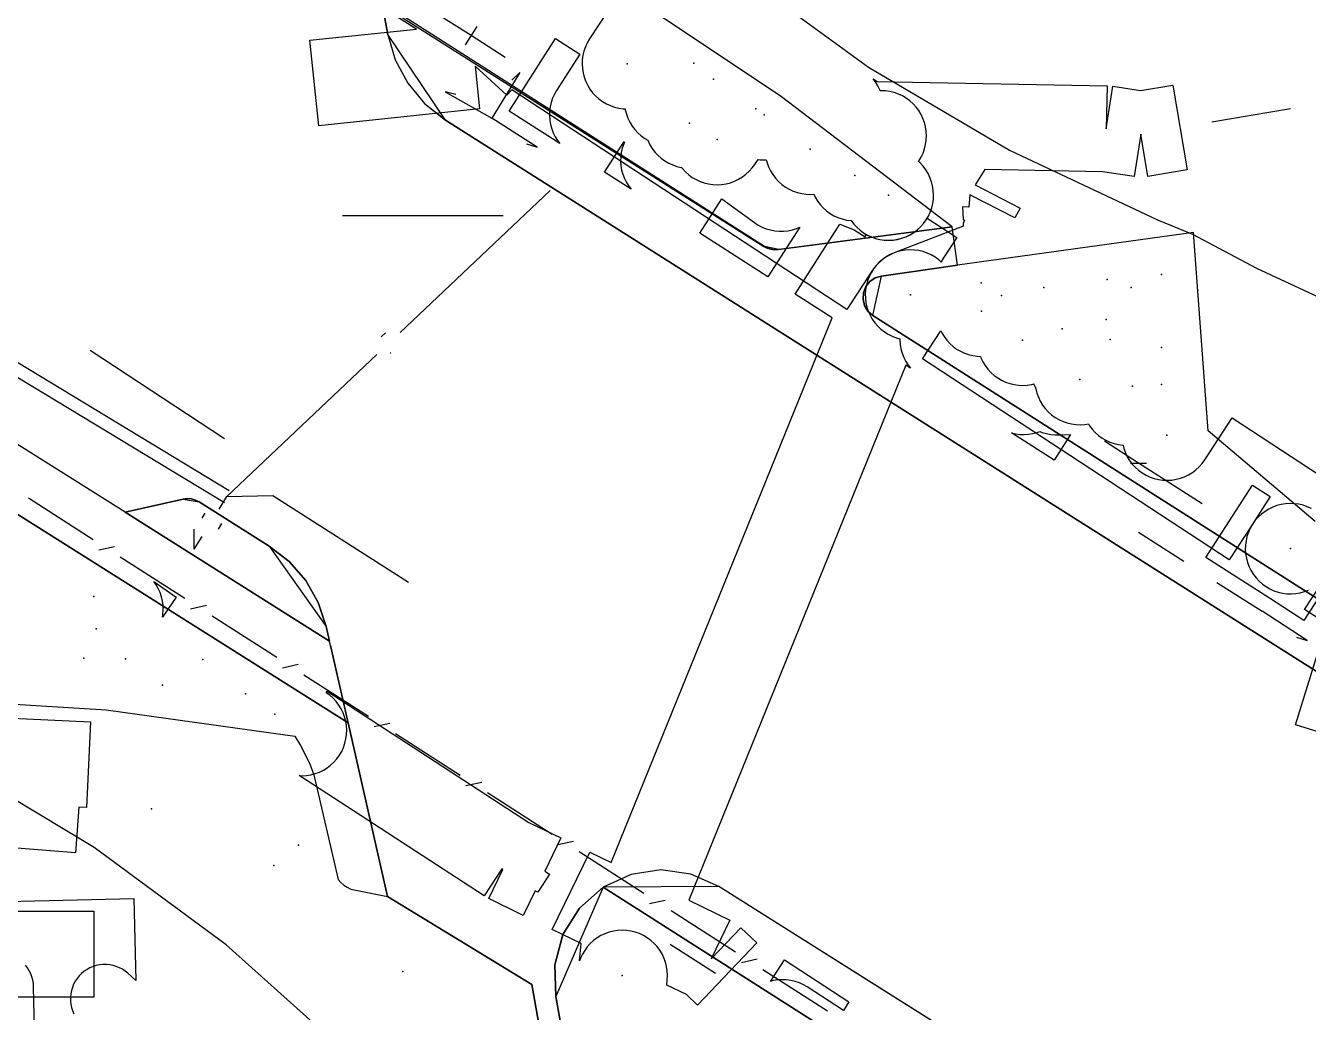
# Model space of a CAD drawing. Header units: metres. Extents: x -3782 to -2031, y 18790 to 19846.
# Drawn here: x -2628.5 to -2568.8, y 19726.2 to 19772.1 of the extents above; entities that cross this region are included whole.
import ezdxf

# ---------------------------------------------------------------- set-up
doc = ezdxf.new("R2010")
doc.units = ezdxf.units.M
for name, color, linetype in [('BENCH', 7, 'Continuous'), ('BOUNDARY', 7, 'Continuous'), ('CURB', 7, 'Continuous'), ('ELECTR_CABLE', 7, 'Continuous'), ('ELECTR_CABLE_COMM', 7, 'Continuous'), ('GAS', 7, 'Continuous'), ('GRASS', 7, 'Continuous'), ('GROUND', 7, 'Continuous'), ('HEAT', 7, 'Continuous'), ('LOUNGER', 7, 'Continuous'), ('OVERHEAD_POWER_LINE', 7, 'Continuous'), ('ROAD', 7, 'Continuous'), ('SEWER', 7, 'Continuous'), ('SIDEWALK_PATH', 7, 'Continuous'), ('TRASH_BIN', 7, 'Continuous'), ('TREE', 7, 'Continuous')]:
    doc.layers.add(name, color=color, linetype=linetype)

msp = doc.modelspace()

# ---------------------------------------------------------------- linework, layer by layer
at = {"layer": 'BENCH'}
for p in [(-2583.073, 19759.523), (-2625.293, 19745.524), (-2615.772, 19733.963), (-2610.928, 19728.081)]:
    msp.add_point(p, dxfattribs=at)
at = {"layer": 'BOUNDARY'}
for points in [[(-2595.408, 19774.621), (-2589.257, 19770.145), (-2582.709, 19766.274), (-2575.823, 19763.043), (-2574.182, 19762.366), (-2571.207, 19760.789), (-2563.742, 19757.312)], [(-2568.474, 19700.38), (-2576.544, 19702.815), (-2584.826, 19704.387), (-2590.731, 19704.873), (-2590.729, 19704.902), (-2594.77, 19705.227), (-2596.196, 19705.489), (-2597.518, 19705.872), (-2597.622, 19705.913), (-2600.356, 19707.301), (-2601.024, 19708.267), (-2603.685, 19712.565), (-2608.297, 19718.634), (-2613.465, 19724.237), (-2619.143, 19729.322), (-2625.279, 19733.844), (-2631.818, 19737.762), (-2638.7, 19741.039), (-2645.863, 19743.646), (-2653.241, 19745.56), (-2660.768, 19746.763), (-2668.375, 19747.245)]]:
    msp.add_lwpolyline(points, dxfattribs=at)
at = {"layer": 'CURB'}
for points in [[(-2585.371, 19762.712), (-2593.433, 19761.657), (-2594.1, 19761.805), (-2611.901, 19773.144)], [(-2608.936, 19767.681), (-2611.628, 19771.664), (-2611.901, 19773.144)], [(-2549.724, 19730.209), (-2608.936, 19767.681)], [(-2545.698, 19730.973), (-2589.056, 19758.592), (-2588.659, 19760.426), (-2585.123, 19760.926)], [(-2623.846, 19749.435), (-2634.845, 19756.364)], [(-2613.473, 19739.649), (-2638.809, 19755.611)], [(-2623.846, 19749.435), (-2621.147, 19750.048), (-2620.393, 19749.918), (-2617.14, 19747.869), (-2614.487, 19744.119), (-2614.333, 19743.441)], [(-2614.333, 19743.441), (-2623.846, 19749.435)], [(-2614.287, 19743.24), (-2613.423, 19739.429)], [(-2613.473, 19739.649), (-2611.642, 19731.575)], [(-2601.604, 19732), (-2603.81, 19726.919), (-2601.893, 19716.235)], [(-2596.223, 19732.032), (-2601.604, 19732)], [(-2566.855, 19706.202), (-2568.436, 19710.196), (-2569.613, 19711.622), (-2571.418, 19712.771), (-2572.8, 19712.463), (-2575.346, 19708.444), (-2582.948, 19713.263), (-2580.388, 19717.303), (-2580.696, 19718.681), (-2601.604, 19732)], [(-2587.713, 19726.671), (-2596.223, 19732.032)], [(-2564.022, 19711.746), (-2587.713, 19726.671)]]:
    msp.add_lwpolyline(points, dxfattribs=at)
at = {"layer": 'ELECTR_CABLE'}
for points in [[(-2607.753, 19771.606), (-2621.265, 19780.1)], [(-2607.486, 19772.03), (-2608.019, 19771.183)], [(-2606.166, 19770.59), (-2607.753, 19771.606)], [(-2569.634, 19768.205), (-2573.289, 19767.586)], [(-2576.703, 19751.721), (-2578.289, 19752.737)], [(-2577.078, 19751.728), (-2576.328, 19751.714)], [(-2573.746, 19749.827), (-2576.703, 19751.721)], [(-2568.049, 19745.897), (-2569.013, 19744.409), (-2570.609, 19745.443), (-2573.561, 19747.334), (-2571.404, 19750.703), (-2570.573, 19750.171), (-2571.401, 19748.879), (-2571.504, 19748.7), (-2571.588, 19748.512), (-2571.654, 19748.316), (-2571.7, 19748.116), (-2571.726, 19747.911), (-2571.732, 19747.705), (-2571.718, 19747.5), (-2571.684, 19747.296), (-2571.63, 19747.097), (-2571.557, 19746.905), (-2571.465, 19746.72), (-2571.356, 19746.546), (-2571.23, 19746.382), (-2571.089, 19746.232), (-2570.933, 19746.097), (-2570.766, 19745.978), (-2570.587, 19745.875), (-2570.399, 19745.79), (-2570.204, 19745.725), (-2570.003, 19745.679), (-2569.798, 19745.652), (-2569.592, 19745.646), (-2569.387, 19745.66), (-2569.183, 19745.694), (-2568.985, 19745.748), (-2568.792, 19745.822)]]:
    msp.add_lwpolyline(points, dxfattribs=at)
for points in [[(-2602.693, 19770.741), (-2603.771, 19769.057), (-2603.874, 19768.878), (-2603.958, 19768.69), (-2604.024, 19768.495), (-2604.07, 19768.294), (-2604.096, 19768.089), (-2604.103, 19767.883), (-2604.088, 19767.678), (-2604.054, 19767.474), (-2604, 19767.276), (-2603.927, 19767.083), (-2603.835, 19766.898), (-2603.726, 19766.724), (-2603.618, 19766.584), (-2605.982, 19768.097), (-2603.825, 19771.466)], [(-2602.626, 19729.382), (-2603.971, 19730.036), (-2602.222, 19733.633), (-2601.226, 19733.149), (-2590.953, 19758.473), (-2592.675, 19759.575), (-2590.588, 19762.835), (-2589.935, 19762.57), (-2589.424, 19762.243), (-2589.382, 19762.346), (-2589.125, 19762.242), (-2588.931, 19762.174), (-2588.73, 19762.125), (-2588.526, 19762.096), (-2588.32, 19762.088), (-2588.115, 19762.099), (-2587.911, 19762.131), (-2587.711, 19762.183), (-2587.518, 19762.254), (-2587.332, 19762.343), (-2587.156, 19762.45), (-2586.992, 19762.574), (-2586.84, 19762.714), (-2586.703, 19762.868), (-2586.581, 19763.034), (-2586.477, 19763.212), (-2586.39, 19763.398), (-2586.322, 19763.593), (-2586.273, 19763.793), (-2586.245, 19763.997), (-2586.236, 19764.203), (-2586.248, 19764.409), (-2586.279, 19764.613), (-2586.331, 19764.812), (-2586.402, 19765.006), (-2586.491, 19765.191), (-2586.598, 19765.367), (-2586.722, 19765.532), (-2586.862, 19765.684), (-2586.938, 19765.751), (-2586.917, 19765.783), (-2586.811, 19765.96), (-2586.724, 19766.146), (-2586.655, 19766.34), (-2586.605, 19766.541), (-2586.576, 19766.744), (-2586.566, 19766.95), (-2586.577, 19767.156), (-2586.608, 19767.36), (-2586.658, 19767.56), (-2586.728, 19767.754), (-2586.817, 19767.94), (-2586.923, 19768.116), (-2587.046, 19768.281), (-2587.185, 19768.434), (-2587.338, 19768.572), (-2587.504, 19768.694), (-2587.681, 19768.799), (-2587.868, 19768.887), (-2588.062, 19768.956), (-2588.262, 19769.005), (-2588.466, 19769.035), (-2588.672, 19769.044), (-2588.721, 19769.042), (-2588.738, 19769.089), (-2588.826, 19769.275), (-2588.933, 19769.451), (-2589.038, 19769.592), (-2588.866, 19769.478), (-2578.16, 19769.273), (-2578.198, 19767.273), (-2577.893, 19769.25), (-2576.611, 19769.052), (-2575.102, 19769.307), (-2574.434, 19765.363), (-2576.262, 19765.054), (-2576.596, 19767.026), (-2576.901, 19765.049), (-2578.371, 19765.276), (-2583.842, 19765.381), (-2584.306, 19764.661), (-2582.212, 19763.588), (-2582.447, 19763.131), (-2584.543, 19764.205), (-2584.587, 19763.621), (-2584.886, 19763.643), (-2584.862, 19763.048), (-2584.792, 19763.019), (-2584.855, 19762.865), (-2584.85, 19762.739), (-2584.886, 19762.727), (-2588.067, 19761.503), (-2588.255, 19761.419), (-2588.434, 19761.318), (-2588.603, 19761.199), (-2588.759, 19761.065), (-2588.901, 19760.915), (-2589.028, 19760.753), (-2589.138, 19760.579), (-2589.231, 19760.395), (-2589.305, 19760.203), (-2589.361, 19760.004), (-2589.396, 19759.801), (-2589.411, 19759.596), (-2589.406, 19759.39), (-2589.381, 19759.185), (-2589.336, 19758.984), (-2589.272, 19758.788), (-2589.188, 19758.6), (-2589.087, 19758.42), (-2588.968, 19758.252), (-2588.834, 19758.096), (-2588.684, 19757.953), (-2588.522, 19757.827), (-2588.348, 19757.716), (-2588.164, 19757.623), (-2587.972, 19757.549), (-2587.798, 19757.501), (-2587.799, 19757.442), (-2587.785, 19757.237), (-2587.751, 19757.033), (-2587.697, 19756.834), (-2587.624, 19756.642), (-2587.532, 19756.457), (-2587.423, 19756.283), (-2587.314, 19756.142), (-2587.527, 19756.278), (-2597.621, 19731.396), (-2595.705, 19730.465), (-2596.579, 19728.666), (-2595.201, 19730.116), (-2594.464, 19729.415), (-2597.22, 19726.516), (-2597.733, 19727.003), (-2598.65, 19727.449), (-2598.625, 19727.7), (-2598.616, 19727.906), (-2598.626, 19728.112), (-2598.657, 19728.316), (-2598.708, 19728.515), (-2598.778, 19728.709), (-2598.866, 19728.895), (-2598.973, 19729.072), (-2599.096, 19729.237), (-2599.235, 19729.389), (-2599.388, 19729.527), (-2599.553, 19729.65), (-2599.73, 19729.755), (-2599.917, 19729.843), (-2600.111, 19729.912), (-2600.311, 19729.961), (-2600.515, 19729.991), (-2600.721, 19730.001), (-2600.927, 19729.99), (-2601.131, 19729.959), (-2601.33, 19729.909), (-2601.524, 19729.839), (-2601.71, 19729.75), (-2601.887, 19729.644), (-2602.052, 19729.521), (-2602.204, 19729.382), (-2602.342, 19729.229), (-2602.465, 19729.063), (-2602.57, 19728.886), (-2602.658, 19728.7), (-2602.703, 19728.573)], [(-2601.546, 19765.257), (-2600.63, 19766.686), (-2600.611, 19766.656), (-2600.649, 19766.57), (-2600.715, 19766.375), (-2600.761, 19766.174), (-2600.787, 19765.97), (-2600.793, 19765.764), (-2600.779, 19765.558), (-2600.745, 19765.355), (-2600.691, 19765.156), (-2600.618, 19764.963), (-2600.526, 19764.779), (-2600.417, 19764.604), (-2600.309, 19764.465)], [(-2593.938, 19760.384), (-2597.111, 19762.416), (-2596.088, 19764.013), (-2594.569, 19762.909), (-2594.396, 19762.797), (-2594.214, 19762.701), (-2594.023, 19762.624), (-2593.825, 19762.566), (-2593.622, 19762.528), (-2593.417, 19762.51), (-2593.211, 19762.512), (-2593.006, 19762.534), (-2592.804, 19762.576), (-2592.608, 19762.638), (-2592.452, 19762.705)], [(-2580.631, 19751.862), (-2582.603, 19753.125), (-2582.43, 19753.085), (-2582.226, 19753.059), (-2582.02, 19753.053), (-2581.814, 19753.067), (-2581.611, 19753.101), (-2581.412, 19753.155), (-2581.291, 19753.201), (-2581.179, 19753.154), (-2580.981, 19753.094), (-2580.779, 19753.054), (-2580.574, 19753.034), (-2580.368, 19753.034), (-2579.864, 19753.059)], [(-2621.463, 19745.486), (-2622.108, 19744.561), (-2622.086, 19744.689), (-2622.072, 19744.895), (-2622.078, 19745.101), (-2622.104, 19745.305), (-2622.15, 19745.506), (-2622.216, 19745.701), (-2622.3, 19745.889), (-2622.402, 19746.068), (-2622.505, 19746.212)], [(-2614.443, 19741.115), (-2605.066, 19735.016), (-2603.571, 19734.289), (-2604.322, 19732.743), (-2604.103, 19732.6), (-2604.648, 19731.762), (-2604.763, 19731.837), (-2605.32, 19730.692), (-2606.927, 19731.473), (-2606.273, 19732.819), (-2606.325, 19732.853), (-2607.143, 19731.595), (-2615.745, 19737.19), (-2615.609, 19737.185), (-2615.403, 19737.198), (-2615.2, 19737.23), (-2615, 19737.283), (-2614.807, 19737.354), (-2614.622, 19737.445), (-2614.446, 19737.552), (-2614.282, 19737.677), (-2614.131, 19737.817), (-2613.995, 19737.972), (-2613.874, 19738.139), (-2613.77, 19738.317), (-2613.684, 19738.504), (-2613.617, 19738.699), (-2613.569, 19738.899), (-2613.541, 19739.103), (-2613.533, 19739.309), (-2613.546, 19739.515), (-2613.578, 19739.718), (-2613.631, 19739.918), (-2613.703, 19740.111), (-2613.793, 19740.296), (-2613.901, 19740.472), (-2614.025, 19740.636), (-2614.166, 19740.787), (-2614.32, 19740.924), (-2614.487, 19741.044), (-2614.488, 19741.045)], [(-2593.172, 19728.617), (-2590.174, 19726.671), (-2590.432, 19726.272), (-2592.11, 19727.361), (-2592.288, 19727.465), (-2592.476, 19727.551), (-2592.671, 19727.618), (-2592.871, 19727.665), (-2593.075, 19727.692), (-2593.281, 19727.7), (-2593.487, 19727.687), (-2593.69, 19727.654), (-2593.819, 19727.62)]]:
    msp.add_lwpolyline(points, close=True, dxfattribs=at)
at = {"layer": 'ELECTR_CABLE_COMM'}
for points in [[(-2628.339, 19750.107), (-2625.331, 19748.177)], [(-2625.066, 19747.692), (-2624.334, 19747.851)], [(-2624.069, 19747.366), (-2621.061, 19745.436)], [(-2620.796, 19744.951), (-2620.064, 19745.11)], [(-2619.799, 19744.625), (-2616.791, 19742.695)], [(-2616.526, 19742.21), (-2615.794, 19742.369)], [(-2615.529, 19741.884), (-2612.521, 19739.954)], [(-2612.256, 19739.469), (-2611.524, 19739.628)], [(-2611.259, 19739.143), (-2608.251, 19737.212)], [(-2607.986, 19736.727), (-2607.254, 19736.887)], [(-2606.989, 19736.402), (-2603.981, 19734.471)], [(-2603.716, 19733.986), (-2602.984, 19734.146)], [(-2602.719, 19733.661), (-2599.712, 19731.73)], [(-2599.447, 19731.245), (-2598.714, 19731.405)], [(-2598.449, 19730.92), (-2595.442, 19728.989)], [(-2595.177, 19728.504), (-2594.444, 19728.664)], [(-2594.179, 19728.179), (-2591.172, 19726.248)]]:
    msp.add_lwpolyline(points, dxfattribs=at)
at = {"layer": 'GAS'}
for points in [[(-2632.09, 19739.999), (-2625.46, 19739.696), (-2625.642, 19735.701), (-2625.991, 19735.716), (-2626.159, 19733.606), (-2632.772, 19734.132)], [(-2632.478, 19730.89), (-2625.306, 19730.89), (-2625.306, 19726.89), (-2633.129, 19726.89)]]:
    msp.add_lwpolyline(points, dxfattribs=at)
at = {"layer": 'GRASS'}
for points in [[(-2593.376, 19768.812), (-2610.54, 19780.25), (-2610.84, 19782.027), (-2612.465, 19781.728), (-2612.833, 19781.58), (-2613.107, 19781.312), (-2613.26, 19780.96), (-2613.267, 19780.563), (-2611.881, 19773.036), (-2594.126, 19761.8), (-2593.972, 19761.72), (-2593.807, 19761.668), (-2593.636, 19761.646), (-2593.462, 19761.653), (-2585.371, 19762.712)], [(-2620.393, 19749.918), (-2620.569, 19750.006), (-2620.757, 19750.058), (-2620.952, 19750.072), (-2621.147, 19750.048), (-2623.846, 19749.435), (-2614.333, 19743.441), (-2614.487, 19744.119), (-2614.86, 19745.241), (-2615.44, 19746.258), (-2616.207, 19747.144), (-2617.14, 19747.869)]]:
    msp.add_lwpolyline(points, close=True, dxfattribs=at)
for points in [[(-2568.484, 19749.014), (-2573.466, 19753.228), (-2574.143, 19762.45), (-2585.123, 19760.926), (-2588.659, 19760.426), (-2588.952, 19760.337), (-2589.2, 19760.168), (-2589.386, 19759.933), (-2589.496, 19759.647), (-2589.515, 19759.342), (-2589.442, 19759.051), (-2589.286, 19758.795), (-2589.056, 19758.592), (-2545.698, 19730.973)], [(-2634.755, 19740.866), (-2624.731, 19740.245), (-2615.944, 19739.019), (-2615.682, 19738.591), (-2615.448, 19738.148), (-2615.243, 19737.69), (-2615.069, 19737.22), (-2613.936, 19732.359), (-2613.808, 19732.222), (-2613.664, 19732.101), (-2613.507, 19731.999), (-2613.338, 19731.916), (-2611.642, 19731.575), (-2613.473, 19739.649), (-2638.809, 19755.611)], [(-2580.696, 19718.681), (-2601.604, 19732), (-2602.712, 19731.023), (-2603.475, 19729.793), (-2603.853, 19728.395), (-2603.81, 19726.919), (-2601.893, 19716.235)]]:
    msp.add_lwpolyline(points, dxfattribs=at)
at = {"layer": 'GROUND'}
for points in [[(-2595.408, 19774.621), (-2589.257, 19770.145), (-2582.709, 19766.274), (-2575.823, 19763.043), (-2574.182, 19762.366), (-2571.207, 19760.789), (-2563.742, 19757.312)], [(-2545.698, 19730.973), (-2589.056, 19758.592), (-2589.286, 19758.795), (-2589.442, 19759.051), (-2589.515, 19759.342), (-2589.496, 19759.647), (-2589.386, 19759.933), (-2589.2, 19760.168), (-2588.952, 19760.337), (-2588.659, 19760.426), (-2585.123, 19760.926), (-2585.371, 19762.712), (-2593.433, 19761.657), (-2593.607, 19761.65), (-2593.779, 19761.672), (-2593.945, 19761.725), (-2594.1, 19761.805), (-2611.901, 19773.144)], [(-2638.809, 19755.611), (-2613.473, 19739.649), (-2611.642, 19731.575), (-2607.674, 19729.153), (-2604.925, 19727.474), (-2602.869, 19716.01), (-2600.673, 19708.225), (-2600.47, 19707.466), (-2601.024, 19708.267), (-2603.685, 19712.565), (-2608.297, 19718.634), (-2613.465, 19724.237), (-2619.143, 19729.322), (-2625.279, 19733.844), (-2631.818, 19737.762)], [(-2601.893, 19716.235), (-2603.81, 19726.919), (-2603.853, 19728.395), (-2603.475, 19729.793), (-2602.712, 19731.023), (-2601.604, 19732), (-2580.696, 19718.681)]]:
    msp.add_lwpolyline(points, dxfattribs=at)
msp.add_lwpolyline([(-2614.86, 19745.241), (-2614.487, 19744.119), (-2614.333, 19743.441), (-2623.846, 19749.435), (-2623.846, 19749.435), (-2621.147, 19750.048), (-2620.952, 19750.072), (-2620.757, 19750.058), (-2620.569, 19750.006), (-2620.393, 19749.918), (-2617.14, 19747.869), (-2616.207, 19747.144), (-2615.44, 19746.258)], close=True, dxfattribs=at)
at = {"layer": 'HEAT'}
for points in [[(-2601.339, 19772.823), (-2602.239, 19771.449), (-2602.344, 19771.271), (-2602.43, 19771.084), (-2602.498, 19770.889), (-2602.546, 19770.689), (-2602.575, 19770.485), (-2602.583, 19770.279), (-2602.571, 19770.073), (-2602.539, 19769.87), (-2602.487, 19769.67), (-2602.416, 19769.477), (-2602.326, 19769.291), (-2602.218, 19769.115), (-2602.094, 19768.951), (-2601.954, 19768.8), (-2601.8, 19768.663), (-2601.634, 19768.541), (-2601.456, 19768.437), (-2601.269, 19768.35), (-2601.074, 19768.283), (-2600.874, 19768.235), (-2600.67, 19768.206), (-2600.583, 19768.203), (-2600.576, 19768.156), (-2600.524, 19767.957), (-2600.453, 19767.764), (-2600.363, 19767.578), (-2600.255, 19767.402), (-2600.131, 19767.238), (-2599.991, 19767.086), (-2599.837, 19766.949), (-2599.671, 19766.828), (-2599.527, 19766.744), (-2599.517, 19766.716), (-2599.427, 19766.53), (-2599.319, 19766.354), (-2599.195, 19766.19), (-2599.055, 19766.039), (-2598.901, 19765.902), (-2598.735, 19765.78), (-2598.557, 19765.676), (-2598.37, 19765.589), (-2598.175, 19765.522), (-2597.975, 19765.474), (-2597.957, 19765.471), (-2597.92, 19765.422), (-2597.78, 19765.271), (-2597.626, 19765.134), (-2597.46, 19765.012), (-2597.282, 19764.908), (-2597.095, 19764.821), (-2596.9, 19764.754), (-2596.7, 19764.706), (-2596.496, 19764.677), (-2596.29, 19764.669), (-2596.084, 19764.681), (-2595.881, 19764.713), (-2595.681, 19764.765), (-2595.488, 19764.836), (-2595.302, 19764.926), (-2595.126, 19765.033), (-2594.962, 19765.158), (-2594.811, 19765.297), (-2594.674, 19765.451), (-2594.552, 19765.618), (-2594.401, 19765.849), (-2594.297, 19765.834), (-2594.091, 19765.826), (-2594.015, 19765.83), (-2593.98, 19765.694), (-2593.909, 19765.501), (-2593.819, 19765.315), (-2593.711, 19765.139), (-2593.587, 19764.975), (-2593.447, 19764.824), (-2593.293, 19764.687), (-2593.127, 19764.565), (-2592.949, 19764.461), (-2592.762, 19764.374), (-2592.567, 19764.307), (-2592.367, 19764.259), (-2592.163, 19764.23), (-2591.957, 19764.222), (-2591.809, 19764.231), (-2591.739, 19764.086), (-2591.631, 19763.91), (-2591.507, 19763.746), (-2591.367, 19763.595), (-2591.213, 19763.458), (-2591.047, 19763.336), (-2590.869, 19763.232), (-2590.682, 19763.145), (-2590.487, 19763.078), (-2590.287, 19763.03), (-2590.083, 19763.001), (-2590.068, 19763.001), (-2589.947, 19762.841), (-2589.807, 19762.69), (-2589.653, 19762.553), (-2589.487, 19762.431), (-2589.309, 19762.327), (-2589.122, 19762.24), (-2588.927, 19762.173), (-2588.727, 19762.125), (-2588.523, 19762.096), (-2588.317, 19762.088), (-2588.111, 19762.1), (-2587.908, 19762.132), (-2587.708, 19762.184), (-2587.515, 19762.255), (-2587.329, 19762.345), (-2587.153, 19762.452), (-2586.989, 19762.577), (-2586.838, 19762.716), (-2586.701, 19762.87), (-2586.579, 19763.037), (-2586.526, 19763.118), (-2585.148, 19762.215), (-2585.77, 19761.266), (-2585.875, 19761.088), (-2585.88, 19761.076), (-2585.994, 19761.178), (-2586.161, 19761.299), (-2586.339, 19761.404), (-2586.526, 19761.49), (-2586.72, 19761.558), (-2586.921, 19761.606), (-2587.125, 19761.634), (-2587.331, 19761.643), (-2587.537, 19761.631), (-2587.74, 19761.599), (-2587.94, 19761.547), (-2588.133, 19761.476), (-2588.318, 19761.386), (-2588.494, 19761.278), (-2588.659, 19761.154), (-2588.81, 19761.014), (-2588.947, 19760.86), (-2589.068, 19760.694), (-2590.263, 19758.871), (-2605.858, 19769.089), (-2606.085, 19768.839), (-2607.566, 19770.184), (-2607.357, 19768.195), (-2614.833, 19767.411), (-2615.25, 19771.389), (-2610.292, 19771.909), (-2643.168, 19792.559)], [(-2568.66, 19749.607), (-2568.847, 19749.693), (-2569.041, 19749.761), (-2569.242, 19749.809), (-2569.446, 19749.837), (-2569.652, 19749.846), (-2569.858, 19749.834), (-2570.061, 19749.802), (-2570.261, 19749.75), (-2570.454, 19749.679), (-2570.639, 19749.589), (-2570.815, 19749.481), (-2570.98, 19749.357), (-2571.131, 19749.217), (-2571.268, 19749.063), (-2571.389, 19748.897), (-2572.486, 19747.224), (-2586.75, 19756.569), (-2585.898, 19757.869), (-2585.855, 19757.781), (-2585.747, 19757.605), (-2585.623, 19757.441), (-2585.483, 19757.29), (-2585.329, 19757.153), (-2585.163, 19757.031), (-2584.985, 19756.927), (-2584.798, 19756.84), (-2584.603, 19756.773), (-2584.403, 19756.725), (-2584.199, 19756.696), (-2584.057, 19756.69), (-2584.031, 19756.62), (-2583.941, 19756.434), (-2583.833, 19756.258), (-2583.709, 19756.094), (-2583.569, 19755.943), (-2583.415, 19755.806), (-2583.249, 19755.684), (-2583.071, 19755.58), (-2582.884, 19755.493), (-2582.689, 19755.426), (-2582.489, 19755.378), (-2582.285, 19755.349), (-2582.079, 19755.341), (-2581.873, 19755.353), (-2581.67, 19755.385), (-2581.577, 19755.409), (-2581.571, 19755.392), (-2581.49, 19755.226), (-2581.483, 19755.18), (-2581.431, 19754.98), (-2581.36, 19754.787), (-2581.27, 19754.601), (-2581.162, 19754.425), (-2581.038, 19754.261), (-2580.898, 19754.11), (-2580.744, 19753.973), (-2580.578, 19753.851), (-2580.4, 19753.747), (-2580.213, 19753.66), (-2580.018, 19753.593), (-2579.818, 19753.545), (-2579.614, 19753.516), (-2579.408, 19753.508), (-2579.202, 19753.52), (-2579.031, 19753.547), (-2578.979, 19753.462), (-2578.855, 19753.298), (-2578.715, 19753.147), (-2578.561, 19753.01), (-2578.395, 19752.888), (-2578.217, 19752.784), (-2578.03, 19752.698), (-2577.835, 19752.63), (-2577.635, 19752.582), (-2577.431, 19752.553), (-2577.422, 19752.553), (-2577.382, 19752.398), (-2577.311, 19752.205), (-2577.221, 19752.019), (-2577.113, 19751.843), (-2576.989, 19751.679), (-2576.849, 19751.528), (-2576.695, 19751.391), (-2576.529, 19751.269), (-2576.351, 19751.165), (-2576.164, 19751.078), (-2575.969, 19751.011), (-2575.769, 19750.963), (-2575.565, 19750.934), (-2575.359, 19750.926), (-2575.153, 19750.938), (-2574.95, 19750.97), (-2574.75, 19751.022), (-2574.557, 19751.093), (-2574.371, 19751.183), (-2574.195, 19751.29), (-2574.031, 19751.415), (-2573.88, 19751.554), (-2573.743, 19751.708), (-2573.621, 19751.875), (-2572.343, 19753.825), (-2565.505, 19749.345)], [(-2567.484, 19738.959), (-2569.394, 19739.553), (-2567.936, 19744.243), (-2568.972, 19744.922), (-2567.876, 19746.595)]]:
    msp.add_lwpolyline(points, dxfattribs=at)
at = {"layer": 'LOUNGER'}
msp.add_point((-2622.615, 19735.638), dxfattribs=at)
at = {"layer": 'OVERHEAD_POWER_LINE'}
for points in [[(-2605.48, 19769.896), (-2606.783, 19767.762)], [(-2605.48, 19769.896), (-2605.855, 19769.538)], [(-2608.959, 19768.993), (-2606.783, 19767.762)], [(-2608.459, 19768.864), (-2608.959, 19768.993)], [(-2604.677, 19766.415), (-2606.783, 19767.762)], [(-2605.169, 19766.571), (-2604.677, 19766.415)], [(-2576.694, 19748.517), (-2574.588, 19747.17)], [(-2573.057, 19746.175), (-2570.944, 19744.84)], [(-2568.855, 19743.467), (-2570.944, 19744.84)], [(-2569.345, 19743.629), (-2568.855, 19743.467)], [(-2598.483, 19729.353), (-2596.384, 19727.995)]]:
    msp.add_lwpolyline(points, dxfattribs=at)
at = {"layer": 'ROAD'}
for points in [[(-2611.901, 19773.145), (-2611.628, 19771.665), (-2611.628, 19771.664), (-2611.279, 19770.475), (-2611.278, 19770.473), (-2610.699, 19769.392), (-2610.698, 19769.391), (-2609.911, 19768.45), (-2609.909, 19768.449), (-2608.936, 19767.682), (-2608.936, 19767.681), (-2549.725, 19730.21)], [(-2604.156, 19723.184), (-2604.925, 19727.47), (-2604.926, 19727.474), (-2604.929, 19727.477), (-2607.675, 19729.153), (-2611.641, 19731.575), (-2611.642, 19731.575), (-2611.642, 19731.576), (-2613.473, 19739.65), (-2614.333, 19743.442), (-2614.487, 19744.119), (-2614.487, 19744.12), (-2614.86, 19745.24), (-2614.861, 19745.242), (-2615.44, 19746.258), (-2615.441, 19746.259), (-2616.206, 19747.143), (-2616.208, 19747.144), (-2617.14, 19747.869), (-2617.141, 19747.869), (-2620.393, 19749.918), (-2620.393, 19749.919), (-2620.568, 19750.006), (-2620.57, 19750.007), (-2620.756, 19750.058), (-2620.758, 19750.058), (-2620.951, 19750.072), (-2620.953, 19750.072), (-2621.147, 19750.048), (-2621.148, 19750.048), (-2623.846, 19749.435), (-2623.847, 19749.435), (-2623.847, 19749.436), (-2634.845, 19756.364)], [(-2566.502, 19713.308), (-2590.174, 19728.222), (-2596.223, 19732.032), (-2596.224, 19732.033), (-2597.528, 19732.613), (-2597.53, 19732.614), (-2598.917, 19732.802), (-2598.92, 19732.802), (-2600.304, 19732.597), (-2600.307, 19732.596), (-2601.603, 19732.001), (-2601.605, 19731.999), (-2602.711, 19731.024), (-2602.713, 19731.022), (-2603.474, 19729.794), (-2603.475, 19729.791), (-2603.853, 19728.397), (-2603.853, 19728.394), (-2603.81, 19726.92), (-2603.81, 19726.918), (-2603.172, 19723.361)]]:
    msp.add_lwpolyline(points, dxfattribs=at)
at = {"layer": 'SEWER'}
for points in [[(-2611.043, 19757.802), (-2604.067, 19764.402)], [(-2606.258, 19763.227), (-2613.735, 19763.227)], [(-2634.6, 19759.889), (-2618.999, 19750.454)], [(-2634.868, 19759.35), (-2619.219, 19749.886)], [(-2611.731, 19757.786), (-2611.933, 19757.595)], [(-2619.227, 19752.847), (-2625.469, 19756.958)], [(-2619.109, 19750.17), (-2612.133, 19756.771)], [(-2611.51, 19756.848), (-2611.486, 19756.846)], [(-2619.471, 19749.586), (-2619.109, 19750.17)], [(-2619.109, 19750.17), (-2616.967, 19750.215)], [(-2616.967, 19750.215), (-2610.667, 19746.189)], [(-2620.132, 19749.394), (-2620.278, 19749.158)], [(-2619.503, 19748.646), (-2619.339, 19748.909)], [(-2620.629, 19747.715), (-2620.633, 19748.649)], [(-2620.629, 19747.715), (-2620.261, 19748.31)], [(-2630.675, 19731.312), (-2623.432, 19731.468), (-2623.35, 19727.664), (-2623.719, 19727.996), (-2623.841, 19728.095), (-2623.972, 19728.182), (-2624.11, 19728.256), (-2624.256, 19728.315), (-2624.406, 19728.36), (-2624.56, 19728.39), (-2624.716, 19728.405), (-2624.873, 19728.405), (-2625.03, 19728.389), (-2625.183, 19728.358), (-2625.334, 19728.311), (-2625.478, 19728.251), (-2625.617, 19728.176), (-2625.747, 19728.089), (-2625.868, 19727.989), (-2625.979, 19727.877), (-2626.078, 19727.756), (-2626.165, 19727.625), (-2626.238, 19727.486), (-2626.298, 19727.341), (-2626.343, 19727.19), (-2626.373, 19727.036), (-2626.388, 19726.88), (-2626.387, 19726.723), (-2626.371, 19726.567), (-2626.34, 19726.413), (-2626.294, 19726.263), (-2626.233, 19726.118)], [(-2628.058, 19725.367), (-2628.1, 19727.366), (-2628.111, 19727.523), (-2628.138, 19727.678), (-2628.179, 19727.829), (-2628.235, 19727.976), (-2628.305, 19728.116), (-2628.389, 19728.249), (-2628.485, 19728.374)]]:
    msp.add_lwpolyline(points, dxfattribs=at)
at = {"layer": 'SIDEWALK_PATH'}
for points in [[(-2545.698, 19730.973), (-2589.056, 19758.592), (-2589.286, 19758.795), (-2589.442, 19759.051), (-2589.515, 19759.342), (-2589.496, 19759.647), (-2589.386, 19759.933), (-2589.2, 19760.168), (-2588.952, 19760.337), (-2588.659, 19760.426), (-2585.123, 19760.926), (-2585.371, 19762.712), (-2593.433, 19761.657), (-2593.607, 19761.65), (-2593.779, 19761.672), (-2593.945, 19761.725), (-2594.1, 19761.805), (-2611.901, 19773.144), (-2611.628, 19771.664), (-2611.278, 19770.474), (-2610.698, 19769.391), (-2609.91, 19768.449), (-2608.936, 19767.681), (-2549.724, 19730.209)], [(-2638.809, 19755.611), (-2613.473, 19739.649), (-2614.333, 19743.441), (-2623.846, 19749.435), (-2634.845, 19756.364)], [(-2566.502, 19713.308), (-2590.174, 19728.221), (-2596.223, 19732.032), (-2597.529, 19732.613), (-2598.918, 19732.802), (-2600.305, 19732.597), (-2601.604, 19732), (-2580.696, 19718.681)]]:
    msp.add_lwpolyline(points, dxfattribs=at)
at = {"layer": 'TRASH_BIN'}
msp.add_point((-2616.93, 19733.009), dxfattribs=at)
at = {"layer": 'TREE'}
for p in [(-2600.483, 19770.298), (-2597.38, 19770.325), (-2596.471, 19769.581), (-2594.503, 19768.199), (-2594.11, 19767.926), (-2597.584, 19767.537), (-2596.309, 19766.769), (-2591.976, 19766.322), (-2589.896, 19765.093), (-2588.336, 19764.188), (-2578.165, 19760.258), (-2575.636, 19760.497), (-2584.014, 19760.115), (-2581.101, 19759.894), (-2577.042, 19759.896), (-2587.312, 19759.543), (-2584.011, 19758.788), (-2578.207, 19758.398), (-2580.252, 19757.973), (-2582.098, 19757.44), (-2578.024, 19757.473), (-2575.636, 19757.099), (-2579.427, 19755.608), (-2575.624, 19755.376), (-2576.973, 19755.303), (-2575.377, 19753.026), (-2569.633, 19747.746), (-2625.194, 19744.024), (-2625.767, 19742.648), (-2623.824, 19742.623), (-2620.236, 19742.583), (-2622.103, 19741.397), (-2618.25, 19740.99), (-2616.876, 19740.044), (-2600.715, 19727.901)]:
    msp.add_point(p, dxfattribs=at)

doc.saveas('drawing.dxf')
